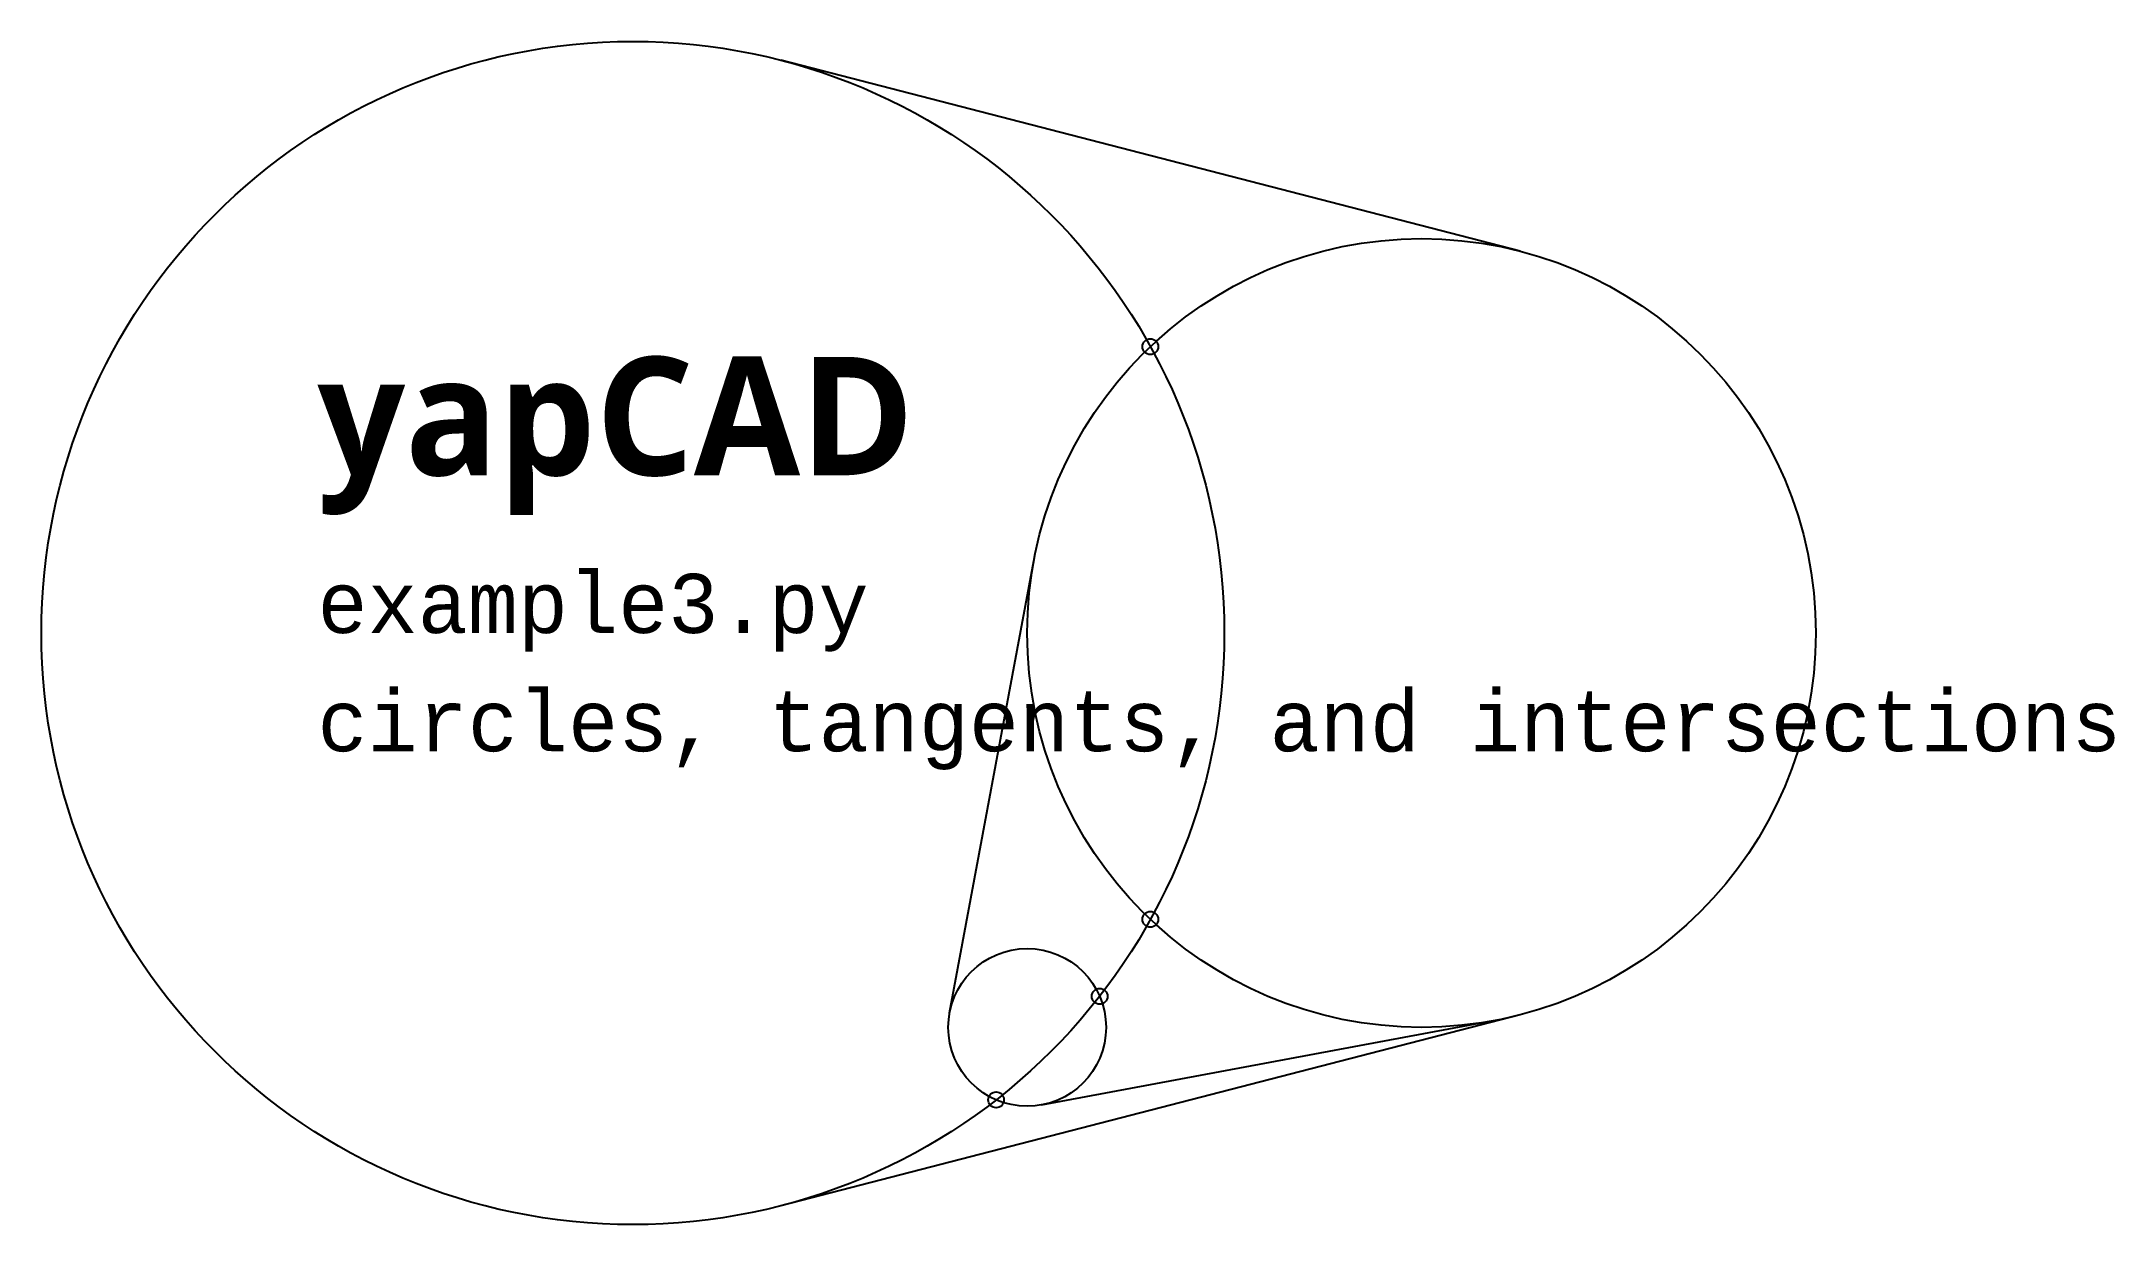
# Model space of a CAD drawing. Header units: metres. Extents: x -12.5 to 13.8, y -2.5 to 12.5.
import ezdxf

# ---------------------------------------------------------------- set-up
doc = ezdxf.new("R2010")
doc.units = ezdxf.units.M
doc.layers.add('DOCUMENTATION', color=2, linetype='Continuous')
doc.styles.add('LiberationMono', font='LiberationMono-Regular.ttf')
doc.styles.add('OpenSans-Bold', font='OpenSans-Bold.ttf')

msp = doc.modelspace()

# ---------------------------------------------------------------- linework, layer by layer
at = {"linetype": 'Continuous'}
for p, q in [((6.25, 9.841), (-3.125, 12.262)), ((-0.983, 0.183), (0.085, 5.915)), ((6.25, 0.159), (-3.125, -2.262)), ((0.183, -0.983), (5.915, 0.085))]:
    msp.add_line(p, q, dxfattribs=at)
for centre, radius in [((-5, 5), 7.5), ((5, 5), 5), ((0, 0), 1)]:
    msp.add_circle(centre, radius, dxfattribs=at)
at = {"layer": 'DOCUMENTATION', "linetype": 'Continuous'}
for centre in [(1.562, 8.631), (1.562, 1.369), (0.919, 0.394), (-0.394, -0.919)]:
    msp.add_circle(centre, 0.1, dxfattribs=at)

# ---------------------------------------------------------------- texts
at = {"layer": 'DOCUMENTATION'}
for s, height, style, p in [('yapCAD', 1.5, 'OpenSans-Bold', (-9, 7)), ('example3.py', 0.75, 'LiberationMono', (-9, 5)), ('circles, tangents, and intersections', 0.75, 'LiberationMono', (-9, 3.5))]:
    msp.add_text(s, height=height, dxfattribs=dict(at, style=style)).set_placement(p)

doc.saveas('drawing.dxf')
